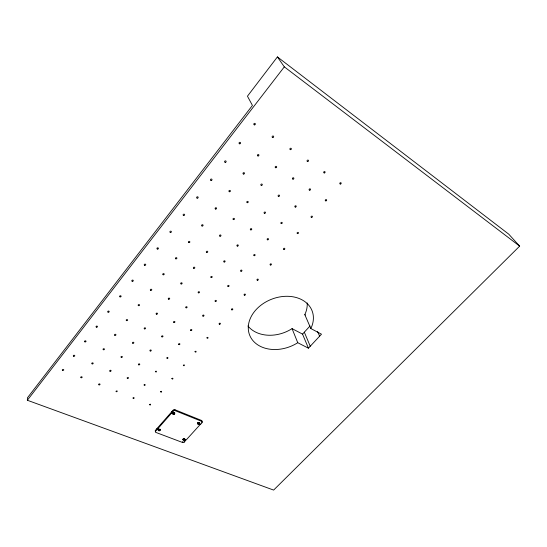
<?xml version="1.0" encoding="UTF-8"?>
<svg xmlns="http://www.w3.org/2000/svg" width="547" height="547" viewBox="0 0 547 547"><rect width="100%" height="100%" fill="white"/><g stroke="black" fill="none" stroke-linecap="round" stroke-linejoin="round"><path stroke-width="0.82" d="M159.847 429.675C158.651 431.357 158.35 428.328 159.847 429.675A1.149 0.793 -11.4 0 1 159.478 429.846A0.8 0.554 -11.4 0 0 159.922 429.108A0.766 0.533 -11.4 0 1 159.656 429.443M27.35 400.254L27.439 397.819L252.427 105.434L247.456 96.197L277.404 56.915L508.731 234.15L519.65 246.143L273.63 490.085L27.35 400.254L284.317 66.857L277.404 56.915M158.254 429.238L158.391 430.147A0.93 0.643 -11.4 0 0 159.327 430.845A0.93 0.643 -11.4 0 0 160.155 429.908A0.93 0.643 -11.4 0 0 158.767 429.723L158.486 429.778A0.93 0.643 -11.4 0 1 158.254 429.238L158.254 429.142M173.652 413.559L173.611 413.566A0.937 0.656 -12.2 0 1 172.722 412.828L172.722 412.725M184.612 438.872L184.544 438.728A0.903 0.615 -13 0 0 184.571 438.427M158.398 430.127L158.124 429.019M184.544 438.728L184.701 439.966L185.672 440.451L184.257 442.072A1.244 0.848 -13 0 1 182.541 442.475L155.916 432.438A1.279 0.882 -11.2 0 1 155.58 431.234L155.451 430.332L156.825 428.766L157.933 428.944M199.046 422.558A0.909 0.636 -13.8 0 1 199.012 422.742L199.313 423.036M199.012 422.742C199.033 424.916 201.542 424.445 201.987 422.551A1.258 0.875 -14 0 0 201.72 421.34L175.115 410.66A1.292 0.916 -12.2 0 0 173.337 411.077C168.175 413.587 177.255 413.635 173.372 414.182C173.515 413.279 174.849 412.664 173.221 413.306A0.937 0.656 -12.2 0 1 174.657 413.484A0.937 0.656 -12.2 0 1 173.809 414.448A0.937 0.656 -12.2 0 1 172.879 413.717C171.963 413.956 170.233 411.515 172.401 412.52M199.819 423.46C200.687 426.585 199.163 421.812 197.788 422.879C197.07 423.576 198.841 423.904 198.862 423.029C199.238 424.657 196.585 423.351 198.65 423.152A0.909 0.636 -13.8 0 1 198.274 423.303M201.987 422.551L201.788 421.662A1.258 0.875 -14 0 0 201.528 420.452L174.958 409.765A1.292 0.909 -12.2 0 0 173.173 410.182L171.731 411.85L172.544 412.349M171.266 412.349L157.29 428.239L158.076 428.78M185.611 440.574L185.371 439.385C184.496 439.255 183.601 437.983 183.177 439.255C183.717 440.089 185.043 438.694 183.703 439.138C182.117 441.641 185.966 437.901 184.701 439.966M200.079 424.65L186.096 440.041L184.722 439.59A0.903 0.615 -13 0 0 183.833 438.913A0.903 0.615 -13 0 0 183.006 439.829A0.903 0.615 -13 0 0 184.353 440L184.373 439.993M155.58 431.234L157.051 429.607L158.281 429.928M171.423 413.238L157.406 429.183L158.486 429.778M308.419 348.179L297.746 342.716A33.511 25.429 -21.2 0 1 249.138 333.697A33.511 25.429 -21.2 0 1 283.578 296.426A33.511 25.429 -21.2 0 1 310.846 328.535L321.492 334.196L308.419 348.179L302.553 334.108L310.026 326.005M199.019 422.927L198.978 422.947A0.752 0.526 -13.9 0 0 197.782 422.763A0.752 0.526 -13.9 0 0 197.959 423.651A0.752 0.526 -13.9 0 0 198.978 422.961M199.286 423.836L199.197 423.713A0.916 0.636 -13.9 0 0 198.322 422.927A0.916 0.636 -13.9 0 0 197.474 423.863A0.916 0.636 -13.9 0 0 198.821 424.048L199.135 424M198.629 423.159L198.821 424.048M159.621 429.785C160.36 431.48 157.392 429.805 159.608 429.792M171.847 413.129L171.71 412.247M172.749 413.491L172.592 412.595M247.9 325.95A32.717 25.237 -21.2 0 0 292.064 328.631L302.553 334.108M307.209 302.963A32.717 25.237 -21.2 0 1 304.809 314.648L305.472 315.004M284.317 66.857L519.65 246.143M174.329 413.498L174.349 413.525A1.415 0.998 -12.2 0 0 174.766 413.129M317.581 331.544L319.639 336.173M304.809 314.648L310.846 328.535M304.323 332.186L310.245 346.23M292.064 328.631L297.746 342.716M201.528 420.452L201.72 421.34M184.674 438.906L184.845 439.809M184.086 441.169L184.257 442.072M182.377 441.579L182.541 442.475M174.958 409.765L175.115 410.66M173.173 410.182L173.337 411.077M172.722 412.828L172.879 413.717M171.779 411.768L172.018 412.971M157.304 428.219L157.529 429.422M157.242 428.684L157.386 429.586M156.804 428.786L156.941 429.689M184.387 438.954L184.394 438.995A1.121 0.766 -13 0 1 184.052 439.138M160.182 429.641A1.409 0.971 -11.4 0 1 159.416 430.045M157.755 429.457A1.409 0.971 -11.4 0 1 157.816 428.91M158.09 429.573A1.149 0.793 -11.4 0 1 157.987 429.121M173.666 413.71A1.415 0.998 -12.2 0 1 172.606 413.539M172.209 413.053A1.415 0.998 -12.2 0 1 172.202 412.677M174.719 412.718A1.162 0.82 -12.2 0 1 174.131 413.382M173.714 413.518A1.162 0.82 -12.2 0 1 172.449 412.712M199.382 422.701A1.381 0.964 -13.8 0 1 198.294 423.446M199.19 422.558A1.135 0.786 -13.8 0 1 198.287 423.269A0.786 0.547 -13.8 0 0 198.917 422.558A0.786 0.547 -13.8 0 1 198.294 423.016M184.633 439.002A1.374 0.937 -13 0 1 184.107 439.303M184.729 439.125A1.374 0.937 -13 0 1 182.972 439.528M155.601 431.446A1.279 0.882 -11.2 0 1 155.451 430.332M199.361 422.968A1.381 0.964 -13.8 0 1 197.761 423.665M159.998 429.457A0.93 0.643 -11.4 0 1 159.444 429.88M174.534 412.725A0.937 0.656 -12.2 0 1 173.549 413.559M158.609 429.764A0.8 0.554 -11.4 0 1 158.445 429.108M160.353 429.662A1.409 0.971 -11.4 0 1 158.459 430.222M157.803 429.703A1.409 0.971 -11.4 0 1 157.816 429.149M158.603 429.566A0.766 0.533 -11.4 0 1 158.363 429.128M172.914 412.691A0.807 0.568 -12.2 0 0 173.495 413.47A0.807 0.568 -12.2 0 0 174.397 412.698A0.773 0.547 -12.2 0 1 173.481 413.272A0.773 0.547 -12.2 0 1 172.825 412.718M174.766 413.341A1.415 0.998 -12.2 0 1 172.599 413.696M172.237 413.231A1.415 0.998 -12.2 0 1 172.278 412.725M184.093 439.056A0.779 0.533 -13 0 0 184.442 438.441A0.779 0.533 -13 0 1 184.189 438.79A0.745 0.513 -13 0 0 184.394 438.393M206.93 337.875C208.236 339.619 208.585 336.015 206.937 337.82M116.073 391.317C117.249 393.047 117.899 389.635 116.08 391.269M133.024 398.059C134.159 399.754 134.822 396.411 133.03 398.011M144.087 384.951C145.311 386.688 145.762 383.215 144.087 384.951M149.516 404.623C150.616 406.277 151.273 403.009 149.522 404.575M155.362 371.591C156.77 373.314 156.784 369.854 155.362 371.591M160.579 391.748C161.775 393.443 162.206 390.059 160.579 391.748M166.842 357.984C168.025 359.81 168.62 356.2 166.842 357.984M171.847 378.64C172.941 380.37 173.652 376.979 171.861 378.592M183.327 365.287C184.503 367.064 184.982 363.543 183.327 365.287M195.019 351.68C196.161 353.512 196.763 349.895 195.019 351.68M183.505 439.603A0.752 0.513 -13 0 0 184.503 438.926A0.752 0.513 -13 0 0 183.313 438.742A0.752 0.513 -13 0 0 183.505 439.603M173.372 413.874A0.773 0.547 -12.2 0 0 174.459 413.211A0.773 0.547 -12.2 0 0 173.255 412.93A0.773 0.547 -12.2 0 0 173.372 413.874M158.904 430.27A0.766 0.533 -11.4 0 0 159.97 429.621A0.766 0.533 -11.4 0 0 158.774 429.361A0.766 0.533 -11.4 0 0 158.904 430.27M168.674 299.209A0.725 0.574 -11 0 0 169.7 298.573A0.725 0.574 -11 0 0 168.585 298.211A0.725 0.574 -11 0 0 168.674 299.209M175.84 258.834A0.745 0.622 -11.6 0 0 176.907 258.17A0.745 0.622 -11.6 0 0 175.751 257.76A0.745 0.622 -11.6 0 0 175.84 258.834M193.829 268.351A0.732 0.602 -13.8 0 0 194.807 267.613A0.732 0.602 -13.8 0 0 193.631 267.326A0.732 0.602 -13.8 0 0 193.829 268.351M228.161 286.525A0.711 0.568 -17.4 0 0 229.043 285.739A0.711 0.568 -17.4 0 0 227.88 285.575A0.711 0.568 -17.4 0 0 228.161 286.525M224.202 261.999A0.725 0.602 -17.6 0 0 225.097 261.192A0.725 0.602 -17.6 0 0 223.908 261.008A0.725 0.602 -17.6 0 0 224.202 261.999M127.54 378.442A0.684 0.506 -8.5 0 0 128.497 377.861A0.684 0.506 -8.5 0 0 127.417 377.58A0.684 0.506 -8.5 0 0 127.54 378.442M73.708 356.268A0.725 0.54 -4 0 0 74.768 355.735A0.725 0.54 -4 0 0 73.654 355.331A0.725 0.54 -4 0 0 73.708 356.268M241.049 271.264A0.718 0.581 -19.2 0 0 241.945 270.471A0.718 0.581 -19.2 0 0 240.783 270.293A0.718 0.581 -19.2 0 0 241.049 271.264M237.377 246.102A0.732 0.609 -19.7 0 0 238.287 245.275A0.732 0.609 -19.7 0 0 237.097 245.083A0.732 0.609 -19.7 0 0 237.377 246.102M99.007 384.849A0.697 0.506 -6.6 0 0 100.033 384.336A0.697 0.506 -6.6 0 0 98.98 383.973A0.697 0.506 -6.6 0 0 99.007 384.849M81.106 377.724A0.711 0.513 -5.2 0 0 82.146 377.204A0.711 0.513 -5.2 0 0 81.065 376.835A0.711 0.513 -5.2 0 0 81.106 377.724M278.717 196.414A0.759 0.65 -28 0 0 279.49 195.395A0.759 0.65 -28 0 0 278.225 195.402A0.759 0.65 -28 0 0 278.717 196.414M295.421 207.074A0.752 0.629 -28.9 0 0 296.194 206.082A0.752 0.629 -28.9 0 0 294.956 206.089A0.752 0.629 -28.9 0 0 295.421 207.074M144.565 328.877A0.711 0.554 -9.1 0 0 145.57 328.262A0.711 0.554 -9.1 0 0 144.456 327.926A0.711 0.554 -9.1 0 0 144.565 328.877M293.035 179.142A0.773 0.663 -31.4 0 0 293.828 178.103A0.773 0.663 -31.4 0 0 292.549 178.103A0.773 0.663 -31.4 0 0 293.035 179.142M121.318 357.389A0.704 0.526 -7.6 0 0 122.364 356.863A0.704 0.526 -7.6 0 0 121.311 356.473A0.704 0.526 -7.6 0 0 121.318 357.389M229.432 191.737A0.773 0.677 -21.3 0 0 230.396 190.841A0.773 0.677 -21.3 0 0 229.131 190.602A0.773 0.677 -21.3 0 0 229.432 191.737M239.73 143.806A0.807 0.732 -28.1 0 0 240.523 142.692A0.807 0.732 -28.1 0 0 239.162 142.678A0.807 0.732 -28.1 0 0 239.73 143.806M243.6 174.055A0.786 0.691 -25.2 0 0 244.482 173.057A0.786 0.691 -25.2 0 0 243.176 172.927A0.786 0.691 -25.2 0 0 243.6 174.055M311.619 217.412A0.738 0.609 -29.6 0 0 312.392 216.441A0.738 0.609 -29.6 0 0 311.175 216.455A0.738 0.609 -29.6 0 0 311.619 217.412M188.852 242.601A0.752 0.636 -13.4 0 0 189.857 241.829A0.752 0.636 -13.4 0 0 188.647 241.521A0.752 0.636 -13.4 0 0 188.852 242.601M206.759 252.44A0.738 0.615 -15.6 0 0 207.757 251.688A0.738 0.615 -15.6 0 0 206.575 251.388A0.738 0.615 -15.6 0 0 206.759 252.44M190.91 330.532A0.691 0.533 -13.3 0 0 191.833 329.855A0.691 0.533 -13.3 0 0 190.718 329.629A0.691 0.533 -13.3 0 0 190.91 330.532M186.151 307.811A0.711 0.561 -12.9 0 0 187.095 307.106A0.711 0.561 -12.9 0 0 185.953 306.86A0.711 0.561 -12.9 0 0 186.151 307.811M178.924 344.631A0.691 0.526 -12.3 0 0 179.901 344.036A0.691 0.526 -12.3 0 0 178.842 343.728A0.691 0.526 -12.3 0 0 178.924 344.631M219.491 324.241A0.691 0.533 -16 0 0 220.42 323.564A0.691 0.533 -16 0 0 219.333 323.332A0.691 0.533 -16 0 0 219.491 324.241M126.562 320.624A0.725 0.568 -7.3 0 0 127.649 320.077A0.725 0.568 -7.3 0 0 126.562 319.646A0.725 0.568 -7.3 0 0 126.562 320.624M202.069 226A0.759 0.65 -15.5 0 0 203.087 225.214A0.759 0.65 -15.5 0 0 201.877 224.885A0.759 0.65 -15.5 0 0 202.069 226M114.863 335.325A0.718 0.554 -6.6 0 0 115.937 334.785A0.718 0.554 -6.6 0 0 114.849 334.361A0.718 0.554 -6.6 0 0 114.863 335.325M270.594 265.015A0.711 0.574 -22.5 0 0 271.408 264.16A0.711 0.574 -22.5 0 0 270.232 264.085A0.711 0.574 -22.5 0 0 270.594 265.015M254.198 255.695A0.725 0.595 -21.2 0 0 255.107 254.888A0.725 0.595 -21.2 0 0 253.938 254.704A0.725 0.595 -21.2 0 0 254.198 255.695M324.337 172.927A0.773 0.65 -35 0 0 325.041 171.84A0.773 0.65 -35 0 0 323.776 171.949A0.773 0.65 -35 0 0 324.337 172.927M197.132 198.13A0.779 0.684 -15.3 0 0 198.171 197.317A0.779 0.684 -15.3 0 0 196.927 196.954A0.779 0.684 -15.3 0 0 197.132 198.13M215.648 209.057A0.766 0.663 -18.1 0 0 216.591 208.181A0.766 0.663 -18.1 0 0 215.327 207.949A0.766 0.663 -18.1 0 0 215.648 209.057M272.878 137.482A0.807 0.718 -34.6 0 0 273.582 136.306A0.807 0.718 -34.6 0 0 272.228 136.415A0.807 0.718 -34.6 0 0 272.878 137.482M307.735 161.495A0.779 0.67 -34.9 0 0 308.44 160.374A0.779 0.67 -34.9 0 0 307.147 160.49A0.779 0.67 -34.9 0 0 307.735 161.495M254.574 124.866A0.82 0.745 -34.1 0 0 255.271 123.67A0.82 0.745 -34.1 0 0 253.89 123.772A0.82 0.745 -34.1 0 0 254.574 124.866M215.456 301.472A0.704 0.561 -15.9 0 0 216.4 300.775A0.704 0.561 -15.9 0 0 215.286 300.515A0.704 0.561 -15.9 0 0 215.456 301.472M211.217 277.568A0.725 0.588 -15.8 0 0 212.188 276.844A0.725 0.588 -15.8 0 0 211.039 276.563A0.725 0.588 -15.8 0 0 211.217 277.568M283.968 249.466A0.718 0.588 -24.7 0 0 284.802 248.591A0.718 0.588 -24.7 0 0 283.626 248.509A0.718 0.588 -24.7 0 0 283.968 249.466M267.681 239.825A0.732 0.609 -23.5 0 0 268.515 238.93A0.732 0.609 -23.5 0 0 267.312 238.841A0.732 0.609 -23.5 0 0 267.681 239.825M233.507 219.634A0.752 0.643 -20.3 0 0 234.444 218.773A0.752 0.643 -20.3 0 0 233.213 218.554A0.752 0.643 -20.3 0 0 233.507 219.634M340.425 184.011A0.759 0.629 -35.1 0 0 341.13 182.944A0.759 0.629 -35.1 0 0 339.885 183.06A0.759 0.629 -35.1 0 0 340.425 184.011M290.594 149.68A0.793 0.697 -34.8 0 0 291.291 148.538A0.793 0.697 -34.8 0 0 289.972 148.647A0.793 0.697 -34.8 0 0 290.594 149.68M163.163 274.765A0.738 0.609 -10.2 0 0 164.216 274.102A0.738 0.609 -10.2 0 0 163.061 273.719A0.738 0.609 -10.2 0 0 163.163 274.765M181.16 283.948A0.725 0.588 -12.3 0 0 182.124 283.223A0.725 0.588 -12.3 0 0 180.954 282.943A0.725 0.588 -12.3 0 0 181.16 283.948M203.067 316.145A0.697 0.547 -14.5 0 0 203.997 315.455A0.697 0.547 -14.5 0 0 202.882 315.216A0.697 0.547 -14.5 0 0 203.067 316.145M198.561 292.836A0.718 0.574 -14.2 0 0 199.518 292.125A0.718 0.574 -14.2 0 0 198.376 291.859A0.718 0.574 -14.2 0 0 198.561 292.836M157.358 249.042A0.759 0.636 -9.1 0 0 158.439 248.359A0.759 0.636 -9.1 0 0 157.249 247.941A0.759 0.636 -9.1 0 0 157.358 249.042M257.405 280.255A0.704 0.568 -20.6 0 0 258.293 279.476A0.704 0.568 -20.6 0 0 257.158 279.312A0.704 0.568 -20.6 0 0 257.405 280.255M144.675 265.316A0.752 0.622 -7.8 0 0 145.741 264.645A0.752 0.622 -7.8 0 0 144.552 264.242A0.752 0.622 -7.8 0 0 144.675 265.316M231.935 309.869A0.691 0.54 -17.3 0 0 232.79 309.117A0.691 0.54 -17.3 0 0 231.661 308.966A0.691 0.54 -17.3 0 0 231.935 309.869M132.866 343.277A0.711 0.54 -8.3 0 0 133.851 342.675A0.711 0.54 -8.3 0 0 132.743 342.354A0.711 0.54 -8.3 0 0 132.866 343.277M161.987 336.87A0.697 0.54 -10.7 0 0 162.985 336.261A0.697 0.54 -10.7 0 0 161.898 335.94A0.697 0.54 -10.7 0 0 161.987 336.87M108.087 312.152A0.738 0.581 -5.3 0 0 109.188 311.599A0.738 0.581 -5.3 0 0 108.067 311.147A0.738 0.581 -5.3 0 0 108.087 312.152M110.056 371.249A0.697 0.513 -7.1 0 0 111.096 370.729A0.697 0.513 -7.1 0 0 110.043 370.353A0.697 0.513 -7.1 0 0 110.056 371.249M150.288 350.989A0.697 0.526 -9.9 0 0 151.266 350.395A0.697 0.526 -9.9 0 0 150.186 350.087A0.697 0.526 -9.9 0 0 150.288 350.989M96.402 327.147A0.738 0.568 -4.8 0 0 97.482 326.6A0.738 0.568 -4.8 0 0 96.368 326.169A0.738 0.568 -4.8 0 0 96.402 327.147M92.142 363.864A0.711 0.526 -5.6 0 0 93.195 363.338A0.711 0.526 -5.6 0 0 92.108 362.948A0.711 0.526 -5.6 0 0 92.142 363.864M225.214 162.322A0.793 0.718 -22.9 0 0 226.102 161.303A0.793 0.718 -22.9 0 0 224.762 161.167A0.793 0.718 -22.9 0 0 225.214 162.322M325.909 200.879A0.752 0.622 -32.3 0 0 326.6 199.84A0.752 0.622 -32.3 0 0 325.362 199.956A0.752 0.622 -32.3 0 0 325.909 200.879M309.766 190.178A0.759 0.643 -31.9 0 0 310.45 189.112A0.759 0.643 -31.9 0 0 309.192 189.228A0.759 0.643 -31.9 0 0 309.766 190.178M138.801 364.849A0.691 0.513 -9.2 0 0 139.772 364.261A0.691 0.513 -9.2 0 0 138.692 363.96A0.691 0.513 -9.2 0 0 138.801 364.849M84.942 341.854A0.732 0.554 -4.3 0 0 86.016 341.307A0.732 0.554 -4.3 0 0 84.901 340.897A0.732 0.554 -4.3 0 0 84.942 341.854M183.614 215.47A0.773 0.67 -12.7 0 0 184.64 214.67A0.773 0.67 -12.7 0 0 183.395 214.328A0.773 0.67 -12.7 0 0 183.614 215.47M250.895 229.89A0.745 0.622 -22.1 0 0 251.736 228.974A0.745 0.622 -22.1 0 0 250.499 228.878A0.745 0.622 -22.1 0 0 250.895 229.89M258.081 155.97A0.793 0.704 -29.6 0 0 258.875 154.883A0.793 0.704 -29.6 0 0 257.541 154.869A0.793 0.704 -29.6 0 0 258.081 155.97M244.543 295.209A0.697 0.554 -18.9 0 0 245.418 294.443A0.697 0.554 -18.9 0 0 244.283 294.286A0.697 0.554 -18.9 0 0 244.543 295.209M170.308 232.42A0.766 0.656 -10.7 0 0 171.402 231.73A0.766 0.656 -10.7 0 0 170.213 231.292A0.766 0.656 -10.7 0 0 170.308 232.42M211.019 180.421A0.786 0.704 -18.7 0 0 211.99 179.505A0.786 0.704 -18.7 0 0 210.691 179.252A0.786 0.704 -18.7 0 0 211.019 180.421M297.691 233.603A0.732 0.595 -27 0 0 298.443 232.646A0.732 0.595 -27 0 0 297.24 232.666A0.732 0.595 -27 0 0 297.691 233.603M220.031 236.215A0.745 0.629 -17.8 0 0 220.954 235.367A0.745 0.629 -17.8 0 0 219.73 235.162A0.745 0.629 -17.8 0 0 220.031 236.215M138.562 305.664A0.732 0.581 -8.1 0 0 139.588 305.021A0.732 0.581 -8.1 0 0 138.439 304.665A0.732 0.581 -8.1 0 0 138.562 305.664M156.504 314.19A0.718 0.561 -10 0 0 157.515 313.561A0.718 0.561 -10 0 0 156.401 313.219A0.718 0.561 -10 0 0 156.504 314.19M281.377 223.614A0.738 0.615 -26.1 0 0 282.225 222.704A0.738 0.615 -26.1 0 0 281.014 222.608A0.738 0.615 -26.1 0 0 281.377 223.614M261.48 185.412A0.773 0.67 -26.8 0 0 262.252 184.373A0.773 0.67 -26.8 0 0 260.953 184.373A0.773 0.67 -26.8 0 0 261.48 185.412M264.625 213.323A0.752 0.636 -24.9 0 0 265.48 212.393A0.752 0.636 -24.9 0 0 264.242 212.291A0.752 0.636 -24.9 0 0 264.625 213.323M62.631 370.374A0.725 0.526 -3.7 0 0 63.746 369.929A0.725 0.526 -3.7 0 0 62.693 369.464A0.725 0.526 -3.7 0 0 62.631 370.374M173.919 322.47A0.704 0.547 -11.7 0 0 174.924 321.855A0.704 0.547 -11.7 0 0 173.837 321.52A0.704 0.547 -11.7 0 0 173.919 322.47M247.347 202.705A0.759 0.656 -23.3 0 0 248.201 201.754A0.759 0.656 -23.3 0 0 246.936 201.645A0.759 0.656 -23.3 0 0 247.347 202.705M275.838 167.744A0.779 0.684 -30.7 0 0 276.632 166.678A0.779 0.684 -30.7 0 0 275.326 166.671A0.779 0.684 -30.7 0 0 275.838 167.744M132.183 281.233A0.752 0.609 -6.8 0 0 133.304 280.659A0.752 0.609 -6.8 0 0 132.183 280.173A0.752 0.609 -6.8 0 0 132.183 281.233M103.397 349.731A0.718 0.54 -6 0 0 104.456 349.198A0.718 0.54 -6 0 0 103.369 348.795A0.718 0.54 -6 0 0 103.397 349.731M120.012 296.85A0.745 0.595 -6 0 0 121.119 296.283A0.745 0.595 -6 0 0 120.005 295.818A0.745 0.595 -6 0 0 120.012 296.85M150.74 290.368A0.738 0.595 -9 0 0 151.779 289.719A0.738 0.595 -9 0 0 150.623 289.349A0.738 0.595 -9 0 0 150.74 290.368"/></g></svg>
